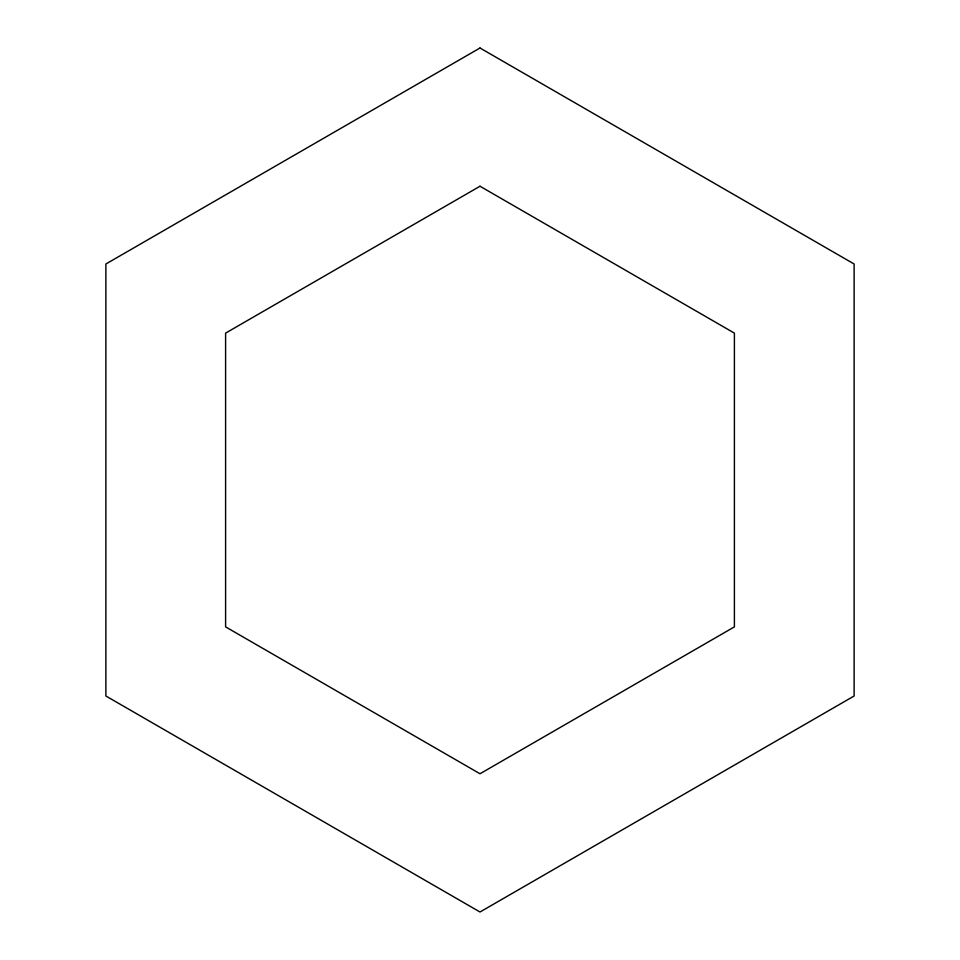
<?xml version="1.0" encoding="UTF-8"?>
<svg xmlns="http://www.w3.org/2000/svg" width="960" height="960" viewBox="0 0 960 960"><rect width="100%" height="100%" fill="white"/><g stroke="black" fill="none" stroke-linecap="round" stroke-linejoin="round"><path stroke-width="1.44" d="M480 48L105.876 264L105.876 696L480 912L854.124 696L854.124 264L480 48M480 186.24L225.6 333.12L225.6 626.88L480 773.76L734.4 626.88L734.4 333.12L480 186.24"/></g></svg>
